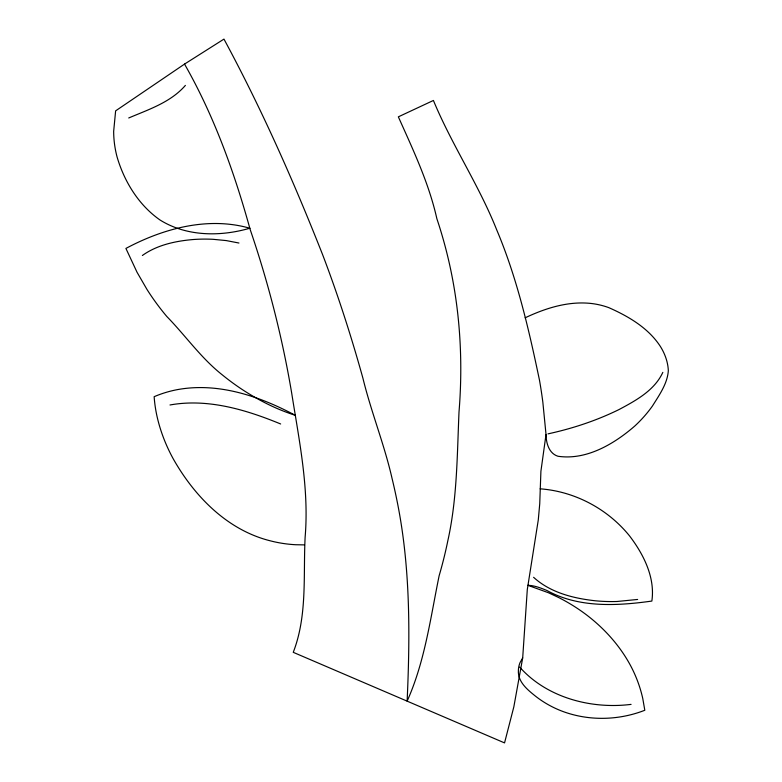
<?xml version="1.0" encoding="UTF-8"?>
<svg xmlns="http://www.w3.org/2000/svg" width="782" height="782" viewBox="0 0 782 782"><rect width="100%" height="100%" fill="white"/><g stroke="black" fill="none" stroke-linecap="round" stroke-linejoin="round"><path stroke-width="1.17" d="M184.532 64.085C213.828 115.423 234.033 171.424 249.81 228.227C220.465 236.77 186.693 236.623 160.095 220.045C138.805 205.236 124.309 181.678 117.095 157.026A122.139 110.145 5.4 0 1 113.664 131.337L115.628 110.858L184.532 64.085L223.965 39.1C261.53 108.698 293.592 181.141 322.614 254.668C338.059 295.156 351.313 336.456 362.916 378.195C371.167 412.046 384.343 444.469 392.065 478.476A710.916 641.132 5.4 0 1 398.341 507.518C410.433 571.222 410.042 636.597 407.129 701.141C424.929 661.484 430.471 617.936 439.142 575.708A532.083 479.855 5.4 0 0 447.871 540.558C457.235 498.339 457.128 454.938 459.005 412.016C463.169 361.04 460.119 309.359 448.438 259.507A542.239 489.014 5.4 0 0 436.845 218.628C428.878 183.047 413.15 149.949 398.351 116.841L433.414 100.458C451.8 144.875 478.897 185.051 496.668 229.761C517.058 277.933 528.827 329.33 539.521 380.375A586.832 529.228 5.4 0 1 542.845 402.212L546.022 434.499L540.909 471.282L539.736 503.784L538.28 519.971L527.293 589.579L522.689 657.906L513.833 706.869L504.546 742.9L293.25 652.325C307.492 615.62 303.181 575.542 305.127 537.126C309.232 488.613 299.174 440.579 291.657 392.916A1237.574 1116.08 5.4 0 0 249.732 228.246M662.833 372.359C654.514 390.443 635.874 400.55 619.08 409.524C596.549 420.599 572.532 428.546 548.016 433.863M522.689 657.906L520.089 662.52A26.158 23.587 5.4 0 0 518.388 670.467C517.733 681.181 526.374 688.815 533.989 694.954A96.87 87.359 5.4 0 0 562.981 711.512C589.198 721.16 618.845 720.437 644.808 710.261L642.784 698.609A151.737 136.84 5.4 0 0 630.947 666.332C620.351 646.294 604.965 629.051 587.038 615.287A176.351 159.039 5.4 0 0 558.475 597.438L548.407 592.736L527.84 585.307C534.507 585.464 540.841 588.015 546.931 590.498C578.739 608.054 617.037 605.952 651.856 601.065C655.326 577.38 643.449 554.115 629.481 535.826A130.926 118.072 5.4 0 0 609.217 515.895C589.481 500.392 565.2 490.646 540.127 488.828M185.393 85.404C170.672 102.364 148.736 109.441 128.727 117.974M142.373 255.489C157.074 244.962 175.364 241.071 193.076 239.536A141.562 127.662 5.4 0 1 213.105 239.312L226.301 240.592L238.95 243.026M525.123 317.815C545.709 308.088 568.543 300.855 591.563 303.514A69.49 62.668 5.4 0 1 608.728 307.609C628.503 316.339 648.425 327.981 660.438 346.553C664.954 353.777 667.936 362.046 668.336 370.6C667.476 383.649 659.187 395.203 652.413 406.053A144.328 130.164 5.4 0 1 634.945 425.887C614.261 443.932 586.402 460.49 557.986 456.258C548.876 453.462 546.129 442.974 546.022 434.499M169.987 404.978C207.719 398.204 246.007 409.7 280.65 423.981M637.633 599.452L617.027 601.495A152.685 137.7 5.4 0 1 595.327 600.781C573.343 598.377 550.303 592.609 533.588 577.302M631.084 704.377C591.358 709.382 546.833 697.749 519.688 667.095M304.413 544.888L295.645 544.731A115.14 103.84 5.4 0 1 270.357 540.841C227.151 530.069 194.2 496.111 172.969 458.35A194.904 175.774 5.4 0 1 165.07 441.771C159.205 427.412 155.198 412.202 154.152 396.689A106.127 95.707 5.4 0 1 176.712 389.759C217.719 381.968 259.262 396.063 295.127 415.232C276.916 409.494 259.761 400.804 243.73 390.501A240.006 216.438 5.4 0 1 222.323 374.901C201.033 358.117 185.578 335.693 166.771 316.446A267.591 241.325 5.4 0 1 146.928 289.35L137.055 272.283L125.912 248.432C163.223 228.481 208.012 216.282 249.81 228.227"/></g></svg>
